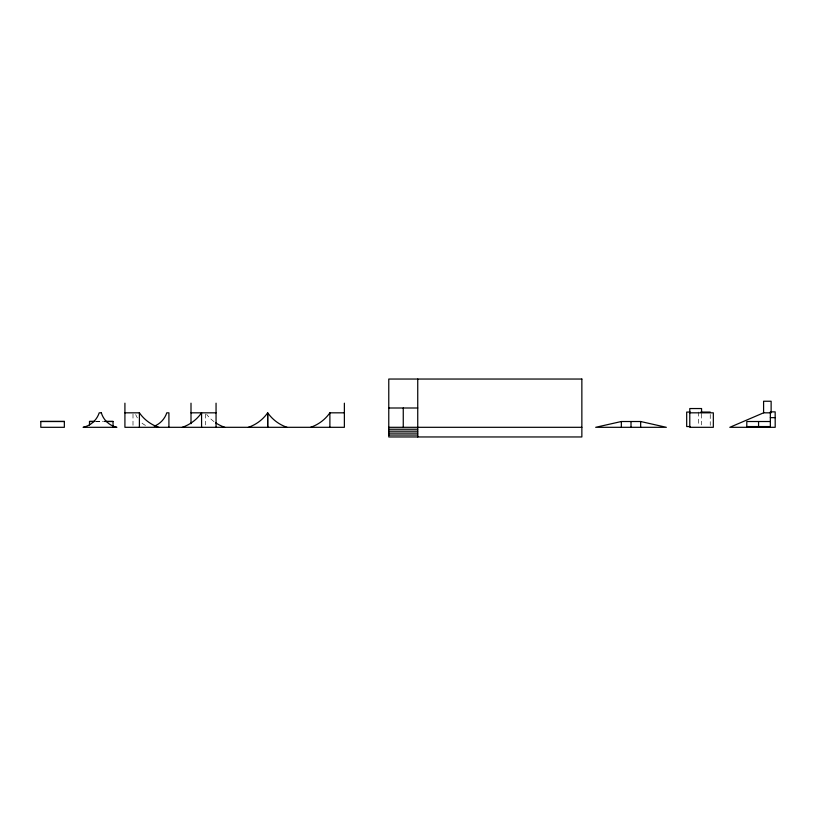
<?xml version="1.0" encoding="UTF-8"?>
<svg xmlns="http://www.w3.org/2000/svg" width="816" height="816" viewBox="0 0 816 816"><rect width="100%" height="100%" fill="white"/><g stroke="black" fill="none" stroke-linecap="round" stroke-linejoin="round"><path stroke-width="0.61" stroke-dasharray="4.08 3.06" d="M95.696 421.413L103.132 421.413M95.696 421.515L103.132 421.505M710.246 414.487L710.246 425.35M701.566 414.038L701.566 424.891M698.465 412.07L698.465 425.35M205.489 414.038L205.489 424.891M132.998 414.038L132.998 427.309M213.986 421.617A38.678 38.678 0 0 1 206.703 414.467M145.452 425.401A20.93 20.93 0 0 1 140.913 422.188M137.394 417.894A20.93 20.93 0 0 1 135.721 414.579"/><path stroke-width="1.22" d="M763.592 412.825L763.592 401.237L771.13 401.237L771.13 412.825L763.592 412.825L729.81 427.309L775.2 427.309L775.169 411.866L770.345 411.866L770.345 427.309M621.353 421.515L595.68 427.309L666.346 427.309L640.662 421.515L621.353 421.515L621.353 427.309M388.773 408L417.741 408M690.224 412.07L686.684 412.07L686.684 426.554L690.407 426.554M700.822 412.07L710.246 412.07M124.919 412.825L139.403 412.825A38.678 38.678 0 0 0 158.712 427.309M191.005 412.825L216.056 412.825M310.58 427.309A38.678 38.678 0 0 0 329.888 412.825L344.372 412.825M689.785 412.825L713.337 412.825L713.337 427.309L689.785 427.309L689.785 408.541L701.566 408.541L701.566 412.825M770.345 417.649L775.169 417.649M94.452 421.413L89.495 421.413L89.495 424.983M104.377 421.413L113.047 421.413L113.047 427.309M40.8 421.515L64.352 421.515M89.495 421.505L94.452 421.505M105.611 421.505L113.047 421.505M770.345 421.515L746.793 421.515L746.793 427.309M746.793 426.554L770.345 426.554M388.773 427.309L581.859 427.309M388.773 429.236L417.741 429.236M388.773 431.174L417.741 431.174M388.773 433.102L417.741 433.102M388.773 435.03L417.741 435.03M758.564 421.515L758.564 427.309M640.662 421.515L640.662 427.309M631.013 421.515L631.013 427.309M417.741 379.042L417.741 436.958M403.257 408L403.257 427.309M344.372 403.175L344.372 427.309L124.919 427.309L124.919 403.175M329.888 412.825L329.888 427.309M267.719 427.309L267.719 412.825A38.678 38.678 0 0 0 287.028 427.309M267.658 427.309L267.658 412.825A38.678 38.678 0 0 1 248.35 427.309M216.056 403.175L216.056 427.309M201.572 427.309L201.572 412.825A38.678 38.678 0 0 1 182.264 427.309M191.005 403.175L191.005 423.688M168.912 427.309L168.912 412.825L166.78 412.825A21.716 21.716 0 0 1 154.275 426.207M139.403 412.825L139.403 427.309M224.798 427.309A38.678 38.678 0 0 1 215.648 422.8M581.859 379.042L388.773 379.042L388.773 436.958L581.859 436.958L581.859 379.042M101.327 412.825L99.205 412.825A21.716 21.716 0 0 1 83.089 427.309L116.872 427.309A20.93 20.93 0 0 1 101.327 412.825M64.352 421.423L40.8 421.423L40.8 427.309L64.352 427.309L64.352 421.423"/></g></svg>
